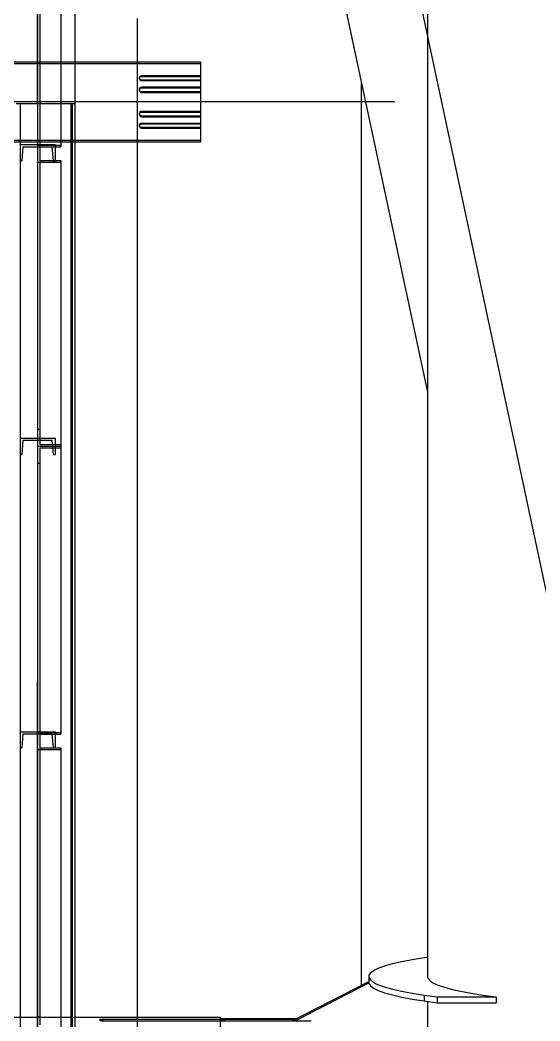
# Model space of a CAD drawing. Header units: millimetres. Extents: x 150209.93 to 150215.05, y 136675.65 to 136679.93.
# Drawn here: x 150213.5715 to 150213.6069, y 136676.815 to 136676.8832 of the extents above; entities that cross this region are included whole.
import ezdxf

# ---------------------------------------------------------------- set-up
doc = ezdxf.new("R2010")
doc.units = ezdxf.units.MM
doc.header["$LTSCALE"] = 0.25
for name, pattern in [('CENTER', [50.8, 31.75, -6.35, 6.35, -6.35]), ('XKITLINE00', [0]), ('XKITLINE02', [4, 2, -2]), ('XKITLINE03', [6, 3, -1, 1, -1])]:
    doc.linetypes.add(name, pattern=pattern)

# ---------------------------------------------------------------- blocks, each defined once
blk = doc.blocks.new('çatıı')
at = {"color": 116, "linetype": 'XKITLINE02', "true_color": 0x136734}
for p, q in [((23215.07, 7919.31), (23215.06, 6234.33)), ((23232.3, 7919.31), (23232.3, 6234.33)), ((23232.84, 7919.31), (23232.83, 6234.33)), ((23220.99, 6317.52), (23220.99, 6234.33)), ((23228.99, 6317.52), (23228.99, 6234.33)), ((23221.79, 6316.94), (23221.79, 6217.17)), ((23053.51, 6247.88), (23276.48, 6247.88)), ((23207.49, 6248.48), (23233.68, 6248.48)), ((23276.48, 6247.88), (23276.48, 6242.01)), ((23255.67, 6243.31), (23255.63, 6243.09)), ((23255.63, 6243.09), (23255.66, 6242.95)), ((23255.63, 6243.09), (23255.63, 6242.81)), ((23255.67, 6243.03), (23255.63, 6242.81)), ((23255.63, 6242.81), (23255.67, 6242.59)), ((23255.66, 6242.95), (23255.67, 6242.87)), ((23255.79, 6243.51), (23255.67, 6243.31)), ((23255.79, 6243.23), (23255.67, 6243.03)), ((23255.67, 6242.87), (23255.79, 6242.68)), ((23255.67, 6242.59), (23255.79, 6242.4)), ((23255.79, 6243.51), (23255.98, 6243.66)), ((23255.79, 6243.23), (23255.95, 6243.36)), ((23255.79, 6242.68), (23255.98, 6242.52)), ((23255.95, 6243.36), (23255.98, 6243.38)), ((23255.98, 6243.66), (23256.22, 6243.75)), ((23255.98, 6243.38), (23256.22, 6243.47)), ((23255.98, 6242.52), (23256.22, 6242.42)), ((23256.22, 6243.75), (23256.48, 6243.79)), ((23256.22, 6243.47), (23256.48, 6243.5)), ((23256.48, 6243.79), (23256.48, 6243.5)), ((23256.48, 6243.79), (23276.48, 6243.79)), ((23256.48, 6243.5), (23276.48, 6243.5)), ((23255.67, 6239.36), (23255.63, 6239.11)), ((23255.63, 6239.11), (23255.67, 6238.87)), ((23255.63, 6239.11), (23255.63, 6238.83)), ((23255.79, 6239.58), (23255.67, 6239.36)), ((23255.79, 6239.3), (23255.67, 6239.08)), ((23255.79, 6242.4), (23255.98, 6242.24)), ((23255.79, 6239.58), (23255.98, 6239.76)), ((23255.79, 6239.3), (23255.98, 6239.48)), ((23255.98, 6242.24), (23256.22, 6242.14)), ((23255.98, 6239.76), (23256.22, 6239.87)), ((23255.98, 6239.48), (23256.22, 6239.59)), ((23256.22, 6242.42), (23256.48, 6242.39)), ((23256.22, 6242.42), (23256.22, 6242.14)), ((23256.22, 6242.14), (23256.48, 6242.11)), ((23256.22, 6239.87), (23256.48, 6239.91)), ((23256.22, 6239.87), (23256.22, 6239.59)), ((23256.22, 6239.59), (23256.48, 6239.63)), ((23256.48, 6242.39), (23276.48, 6242.39)), ((23256.48, 6242.39), (23256.48, 6242.11)), ((23256.48, 6242.11), (23276.48, 6242.11)), ((23256.48, 6239.91), (23276.48, 6239.91)), ((23256.48, 6239.91), (23256.48, 6239.63)), ((23256.48, 6239.63), (23276.48, 6239.63)), ((23276.48, 6242.39), (23276.48, 6239.63)), ((23255.67, 6239.08), (23255.63, 6238.83)), ((23255.63, 6238.83), (23255.67, 6238.59)), ((23255.67, 6238.87), (23255.79, 6238.65)), ((23255.67, 6238.59), (23255.79, 6238.37)), ((23255.79, 6238.65), (23255.98, 6238.47)), ((23255.79, 6238.37), (23255.95, 6238.22)), ((23255.95, 6238.22), (23255.98, 6238.19)), ((23255.98, 6238.47), (23256.22, 6238.38)), ((23255.98, 6238.19), (23256.22, 6238.06)), ((23256.22, 6238.38), (23256.48, 6238.31)), ((23256.22, 6238.06), (23256.48, 6238.02)), ((23256.48, 6238.31), (23276.48, 6238.31)), ((23256.48, 6238.31), (23256.48, 6238.02)), ((23256.48, 6238.02), (23276.48, 6238.02)), ((23215.07, 6234.33), (23215.07, 5550.49)), ((23220.99, 6234.33), (23220.99, 6214.27)), ((23221.79, 6234.33), (23221.79, 6214.27)), ((23228.99, 6234.33), (23228.99, 6219.49)), ((23232.31, 6234.33), (23232.31, 5550.49)), ((23232.84, 6234.33), (23232.84, 5550.5)), ((23233.69, 6234.33), (23233.69, 5598.63)), ((23276.48, 6234.98), (23276.48, 6231.37)), ((23255.67, 6231.1), (23255.63, 6230.85)), ((23255.63, 6230.85), (23255.65, 6230.71)), ((23255.63, 6230.85), (23255.63, 6230.57)), ((23255.79, 6231.32), (23255.67, 6231.1)), ((23255.79, 6231.32), (23255.95, 6231.46)), ((23255.98, 6231.5), (23255.95, 6231.46)), ((23255.98, 6231.5), (23256.22, 6231.63)), ((23256.22, 6231.63), (23256.48, 6231.67)), ((23256.48, 6231.67), (23276.48, 6231.67)), ((23256.48, 6231.67), (23256.48, 6231.37)), ((23256.48, 6230.05), (23276.48, 6230.05)), ((23256.48, 6230.05), (23256.48, 6230.05)), ((23276.48, 6231.37), (23276.48, 6222.33)), ((23276.48, 6231.37), (23276.48, 6230.05)), ((23255.67, 6227.09), (23255.63, 6226.87)), ((23255.63, 6226.87), (23255.66, 6226.73)), ((23255.63, 6226.87), (23255.63, 6226.59)), ((23255.79, 6227.29), (23255.67, 6227.09)), ((23255.79, 6227.29), (23255.98, 6227.44)), ((23255.96, 6226.04), (23255.98, 6226.02)), ((23255.98, 6227.44), (23256.22, 6227.54)), ((23256.22, 6227.54), (23256.48, 6227.58)), ((23256.22, 6227.54), (23256.22, 6227.26)), ((23256.46, 6226.19), (23256.48, 6226.19)), ((23256.48, 6227.58), (23276.48, 6227.58)), ((23256.48, 6227.58), (23256.48, 6227.3)), ((23256.48, 6226.19), (23276.48, 6226.19)), ((23276.48, 6227.3), (23276.48, 6226.07)), ((23276.48, 6222.24), (23276.48, 6221.2)), ((23053.51, 6221.8), (23276.48, 6221.8)), ((23207.49, 6221.2), (23233.69, 6221.2)), ((23214.99, 6220.27), (23226.99, 6220.27)), ((23216.05, 6219.57), (23215.67, 6214.77)), ((23216.05, 6219.57), (23215.67, 6214.77)), ((23216.05, 6219.57), (23225.92, 6219.57)), ((23220.99, 6220.09), (23220.99, 6117.52)), ((23220.99, 6220.09), (23221.79, 6220.09)), ((23220.99, 6220.07), (23228.99, 6220.07)), ((23221.79, 6220.09), (23221.79, 6118.11)), ((23221.79, 6219.49), (23228.99, 6219.49)), ((23225.92, 6219.57), (23226.31, 6214.77)), ((23225.92, 6219.57), (23226.31, 6214.77)), ((23226.99, 6220.27), (23226.99, 6214.77)), ((23226.99, 6220.27), (23226.99, 6214.77)), ((23214.99, 6214.77), (23215.67, 6214.77)), ((23220.99, 6214.27), (23221.79, 6214.27)), ((23220.99, 6214.26), (23228.99, 6214.26)), ((23221.79, 6214.84), (23228.99, 6214.84)), ((23226.31, 6214.77), (23226.99, 6214.77)), ((23228.99, 6214.84), (23228.99, 6117.52)), ((23220.99, 6123.35), (23221.79, 6123.35)), ((23214.99, 6120.27), (23226.99, 6120.27)), ((23220.99, 6120.27), (23220.99, 6117.52)), ((23226.99, 6120.27), (23226.99, 6114.77)), ((23226.99, 6120.27), (23226.99, 6114.77)), ((23216.05, 6119.57), (23215.67, 6114.77)), ((23216.05, 6119.57), (23215.67, 6114.77)), ((23216.05, 6119.57), (23225.92, 6119.57)), ((23220.99, 6117.52), (23228.99, 6117.52)), ((23220.99, 6117.52), (23220.99, 6014.27)), ((23220.99, 6117.52), (23228.99, 6117.52)), ((23221.79, 6118.11), (23228.99, 6118.11)), ((23221.79, 6116.94), (23221.79, 6014.27)), ((23221.79, 6116.94), (23228.99, 6116.94)), ((23225.92, 6119.57), (23226.31, 6114.77)), ((23225.92, 6119.57), (23226.31, 6114.77)), ((23228.99, 6117.52), (23228.99, 6019.49)), ((23214.99, 6114.77), (23215.67, 6114.77)), ((23226.31, 6114.77), (23226.99, 6114.77)), ((23220.99, 6111.72), (23221.79, 6111.72)), ((23214.99, 6020.27), (23226.99, 6020.27)), ((23216.05, 6019.57), (23215.67, 6014.77)), ((23216.05, 6019.57), (23215.67, 6014.77)), ((23216.05, 6019.57), (23225.92, 6019.57)), ((23220.99, 6020.09), (23220.99, 5920.43)), ((23220.99, 6020.09), (23221.79, 6020.09)), ((23220.99, 6020.07), (23228.99, 6020.07)), ((23221.79, 6020.09), (23221.79, 5920.43)), ((23221.79, 6019.49), (23228.99, 6019.49)), ((23225.92, 6019.57), (23226.31, 6014.77)), ((23225.92, 6019.57), (23226.31, 6014.77)), ((23226.99, 6020.27), (23226.99, 6014.77)), ((23226.99, 6020.27), (23226.99, 6014.77)), ((23214.99, 6014.77), (23215.67, 6014.77)), ((23220.99, 6014.27), (23221.79, 6014.27)), ((23220.99, 6014.26), (23228.99, 6014.26)), ((23221.79, 6014.84), (23228.99, 6014.84)), ((23226.31, 6014.77), (23226.99, 6014.77)), ((23228.99, 6014.84), (23228.99, 5917.52)), ((23220.99, 5923.35), (23221.79, 5923.35)), ((23233.69, 5923.1), (23233.69, 5877.45))]:
    blk.add_line(p, q, dxfattribs=at)
at = {"color": 1, "linetype": 'XKITLINE03'}
for p, q in [((23220.98, 6234.33), (23220.99, 7919.31)), ((23220.99, 6317.52), (23220.99, 6220.07)), ((23342.5, 6234.84), (22987.5, 6234.84)), ((23220.99, 5537.38), (23220.99, 6234.33)), ((23220.99, 6214.26), (23220.99, 6117.52)), ((23220.99, 6117.52), (23220.99, 6020.07)), ((23220.99, 6014.26), (23220.99, 5917.52))]:
    blk.add_line(p, q, dxfattribs=at)
at = {"color": 8, "linetype": 'CENTER'}
for p, q in [((23430, 5900.27), (23255, 6720.27)), ((23255, 4763.35), (23255, 6431.43))]:
    blk.add_line(p, q, dxfattribs=at)
at = {"color": 8, "linetype": 'XKITLINE00'}
for p, q in [((23353.8, 6508.24), (23353.8, 5936.52)), ((23319.07, 6298.59), (23353.8, 6135.9)), ((23331.2, 6241.8), (23331.2, 5933.9)), ((23344.98, 5942.06), (23348.59, 5942.74)), ((23348.59, 5942.74), (23352.65, 5943.38)), ((23352.65, 5943.38), (23353.8, 5943.53)), ((23335.4, 5939.02), (23337.03, 5939.81)), ((23337.03, 5939.81), (23339.18, 5940.59)), ((23339.18, 5940.59), (23341.83, 5941.34)), ((23341.83, 5941.34), (23344.98, 5942.06)), ((23334.31, 5938.2), (23333.76, 5937.39)), ((23333.76, 5937.39), (23333.76, 5936.56)), ((23333.76, 5936.56), (23334.31, 5935.74)), ((23333.76, 5936.56), (23333.76, 5934.58)), ((23334.31, 5938.2), (23335.4, 5939.02)), ((23334.31, 5935.74), (23335.4, 5934.93)), ((23353.8, 5937.43), (23353.76, 5937.39)), ((23353.76, 5937.39), (23353.76, 5936.56)), ((23353.76, 5936.56), (23354.31, 5935.74)), ((23354.31, 5935.74), (23355.4, 5934.93)), ((23307.7, 5921.78), (23333.76, 5935.23)), ((23308.69, 5921.78), (23333.76, 5934.72)), ((23333.76, 5934.58), (23334.31, 5933.76)), ((23334.31, 5933.76), (23335.4, 5932.95)), ((23335.4, 5934.93), (23337.03, 5934.14)), ((23335.4, 5932.95), (23337.03, 5932.15)), ((23337.03, 5934.14), (23339.18, 5933.36)), ((23339.18, 5933.36), (23341.83, 5932.61)), ((23341.83, 5932.61), (23344.98, 5931.89)), ((23355.4, 5934.93), (23357.03, 5934.14)), ((23357.03, 5934.14), (23359.18, 5933.36)), ((23359.18, 5933.36), (23361.83, 5932.61)), ((23361.83, 5932.61), (23364.98, 5931.89)), ((23337.03, 5932.15), (23339.18, 5931.38)), ((23339.18, 5931.38), (23341.83, 5930.63)), ((23341.83, 5930.63), (23344.98, 5929.91)), ((23344.98, 5931.89), (23348.59, 5931.21)), ((23344.98, 5929.91), (23348.59, 5929.23)), ((23348.59, 5931.21), (23352.65, 5930.57)), ((23348.59, 5929.23), (23352.65, 5928.59)), ((23352.65, 5930.57), (23357.11, 5929.98)), ((23352.65, 5930.57), (23352.65, 5928.59)), ((23357.11, 5929.98), (23377.11, 5929.98)), ((23357.11, 5929.98), (23357.11, 5927.99)), ((23364.98, 5931.89), (23368.59, 5931.21)), ((23368.59, 5931.21), (23372.65, 5930.57)), ((23372.65, 5930.57), (23377.11, 5929.98)), ((23377.11, 5929.98), (23377.11, 5927.99)), ((23352.65, 5928.59), (23357.11, 5927.99)), ((23353.8, 5928.43), (23353.8, 5870.26)), ((23357.11, 5927.99), (23377.11, 5927.99)), ((23087.8, 5923.1), (23242.19, 5923.1)), ((23242.11, 5923.09), (23242.19, 5923.1)), ((23242.11, 5923.09), (23242.11, 5923.07)), ((23242.11, 5923.07), (23242.19, 5923.06)), ((23242.11, 5922.22), (23242.19, 5922.29)), ((23242.11, 5922.22), (23242.11, 5922.16)), ((23242.11, 5922.16), (23242.19, 5922.09)), ((23242.19, 5923.1), (23242.36, 5923.06)), ((23242.19, 5923.06), (23242.36, 5923.05)), ((23242.19, 5922.29), (23242.36, 5922.34)), ((23242.19, 5922.09), (23242.36, 5921.99)), ((23242.36, 5923.06), (23242.52, 5923.05)), ((23242.36, 5923.05), (23242.6, 5923.04)), ((23242.36, 5922.34), (23242.6, 5922.39)), ((23242.6, 5923.04), (23242.89, 5923.04)), ((23242.6, 5922.39), (23242.89, 5922.42)), ((23242.89, 5923.04), (23243.2, 5923.04)), ((23242.89, 5922.42), (23243.2, 5922.43)), ((23242.89, 5922.42), (23242.89, 5921.86)), ((23243.2, 5923.04), (23283.2, 5923.04)), ((23243.2, 5922.43), (23243.2, 5921.84)), ((23243.2, 5922.43), (23283.2, 5922.43)), ((23283.2, 5923.04), (23283.2, 5922.94)), ((23283.2, 5922.94), (23283.2, 5921.84)), ((23283.2, 5922.67), (23309.43, 5922.67)), ((23283.2, 5922.62), (23284.7, 5922.62)), ((23283.2, 5922.56), (23284.7, 5922.56)), ((23283.2, 5922.26), (23284.7, 5922.26)), ((23284.7, 5922.62), (23284.7, 5922.56)), ((23284.7, 5922.56), (23284.7, 5922.44)), ((23284.7, 5922.44), (23284.7, 5921.79)), ((23284.7, 5922.41), (23308.94, 5922.41)), ((23242.36, 5921.99), (23242.6, 5921.91)), ((23242.6, 5921.91), (23242.89, 5921.86)), ((23242.89, 5921.86), (23243.2, 5921.84)), ((23243.2, 5921.84), (23283.2, 5921.84)), ((23283.2, 5922.01), (23283.2, 5921.84)), ((23283.2, 5922.01), (23284.7, 5922.01)), ((23283.2, 5921.84), (23283.2, 5877.54)), ((23283.2, 5921.78), (23314.2, 5921.78))]:
    blk.add_line(p, q, dxfattribs=at)
at = {"color": 7, "linetype": 'XKITLINE00'}
for p, q in [((23233.68, 6374.55), (23233.68, 6234.33)), ((23233.68, 6248.48), (23276.48, 6248.48)), ((23276.48, 6248.48), (23276.48, 6231.37)), ((23213.68, 6234.33), (23233.68, 6234.33)), ((23213.69, 6234.33), (23233.69, 6234.33)), ((23233.69, 6234.33), (23233.69, 5923.1)), ((23255.67, 6230.82), (23255.63, 6230.57)), ((23255.63, 6230.57), (23255.67, 6230.32)), ((23255.65, 6230.71), (23255.67, 6230.61)), ((23255.79, 6231.04), (23255.67, 6230.82)), ((23255.67, 6230.61), (23255.79, 6230.38)), ((23255.67, 6230.32), (23255.79, 6230.1)), ((23255.79, 6231.04), (23255.98, 6231.21)), ((23255.79, 6230.38), (23255.98, 6230.21)), ((23255.79, 6230.1), (23255.98, 6229.93)), ((23255.98, 6231.21), (23256.22, 6231.31)), ((23255.98, 6230.21), (23256.22, 6230.09)), ((23255.98, 6229.93), (23256.22, 6229.81)), ((23256.22, 6231.31), (23256.48, 6231.37)), ((23256.22, 6230.09), (23256.48, 6230.05)), ((23256.22, 6230.09), (23256.22, 6229.81)), ((23256.22, 6229.81), (23256.48, 6229.77)), ((23256.48, 6231.37), (23276.48, 6231.37)), ((23256.48, 6230.05), (23256.48, 6229.77)), ((23256.48, 6229.77), (23276.48, 6229.77)), ((23276.48, 6230.05), (23276.48, 6227.3)), ((23255.67, 6226.81), (23255.63, 6226.59)), ((23255.63, 6226.59), (23255.67, 6226.37)), ((23255.66, 6226.73), (23255.67, 6226.65)), ((23255.79, 6227.01), (23255.67, 6226.81)), ((23255.67, 6226.65), (23255.79, 6226.46)), ((23255.67, 6226.37), (23255.79, 6226.18)), ((23255.79, 6227.01), (23255.98, 6227.16)), ((23255.79, 6226.46), (23255.95, 6226.33)), ((23255.79, 6226.18), (23255.96, 6226.04)), ((23255.95, 6226.33), (23255.98, 6226.3)), ((23255.98, 6227.16), (23256.22, 6227.26)), ((23255.98, 6226.3), (23256.22, 6226.22)), ((23255.98, 6226.02), (23256.22, 6225.94)), ((23256.22, 6227.26), (23256.48, 6227.3)), ((23256.22, 6226.22), (23256.46, 6226.19)), ((23256.22, 6225.94), (23256.48, 6225.89)), ((23256.48, 6227.3), (23276.48, 6227.3)), ((23256.48, 6226.19), (23256.48, 6225.89)), ((23256.48, 6225.89), (23276.48, 6225.89)), ((23276.48, 6226.07), (23276.48, 6223.86)), ((23276.48, 6223.86), (23276.48, 6221.43)), ((23233.69, 6221.2), (23276.48, 6221.2)), ((23276.48, 6221.43), (23276.48, 6221.2))]:
    blk.add_line(p, q, dxfattribs=at)
at = {"color": 1, "linetype": 'XKITLINE00'}
for centre in [(23220.98, 6234.33), (23220.99, 6234.33), (23342.5, 6234.84), (23220.99, 6220.07), (23220.99, 6214.26), (23220.99, 6117.52), (23220.99, 6117.52), (23220.99, 6020.07), (23220.99, 6014.26)]:
    blk.add_circle(centre, 0.05, dxfattribs=at)

msp = doc.modelspace()

# ---------------------------------------------------------------- block references
at = {"xscale": 0.0002000170049888334, "yscale": 0.0002000170049888334, "zscale": 0.0002000170049888334}
msp.add_blockref('çatıı', (150208.928067, 136675.630592), dxfattribs=at)

doc.saveas('drawing.dxf')
